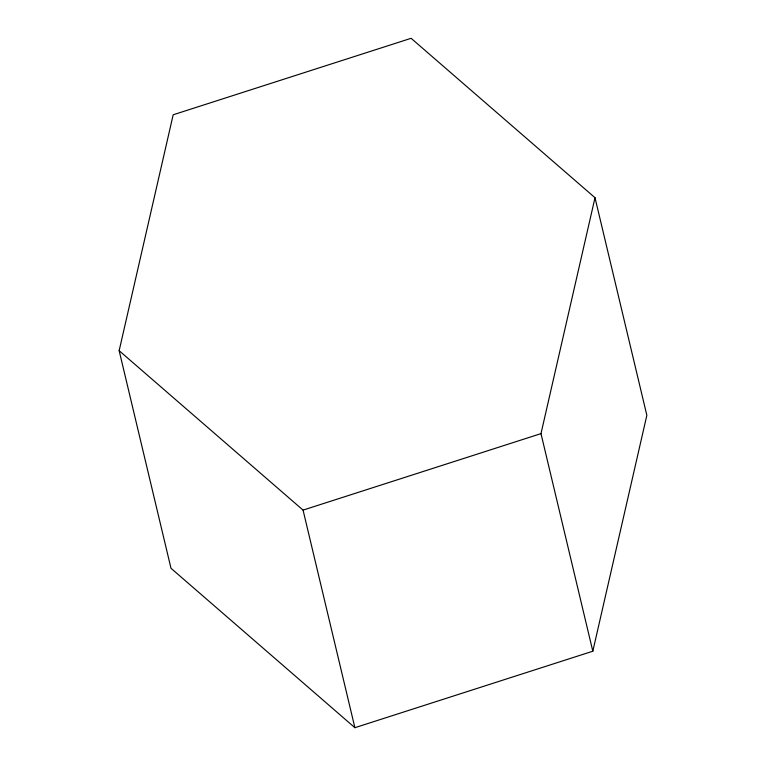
<?xml version="1.0" encoding="UTF-8"?>
<svg xmlns="http://www.w3.org/2000/svg" width="766" height="766" viewBox="0 0 766 766"><rect width="100%" height="100%" fill="white"/><g stroke="black" fill="none" stroke-linecap="round" stroke-linejoin="round"><path stroke-width="1.15" d="M119.151 350.684L173.183 114.785L411.112 38.3L595.01 197.724L646.849 415.316L592.817 651.215L354.888 727.7L170.99 568.276L119.151 350.684L303.058 510.108L354.888 727.7M592.817 651.215L540.987 433.623L595.01 197.724M303.058 510.108L540.987 433.623"/></g></svg>
